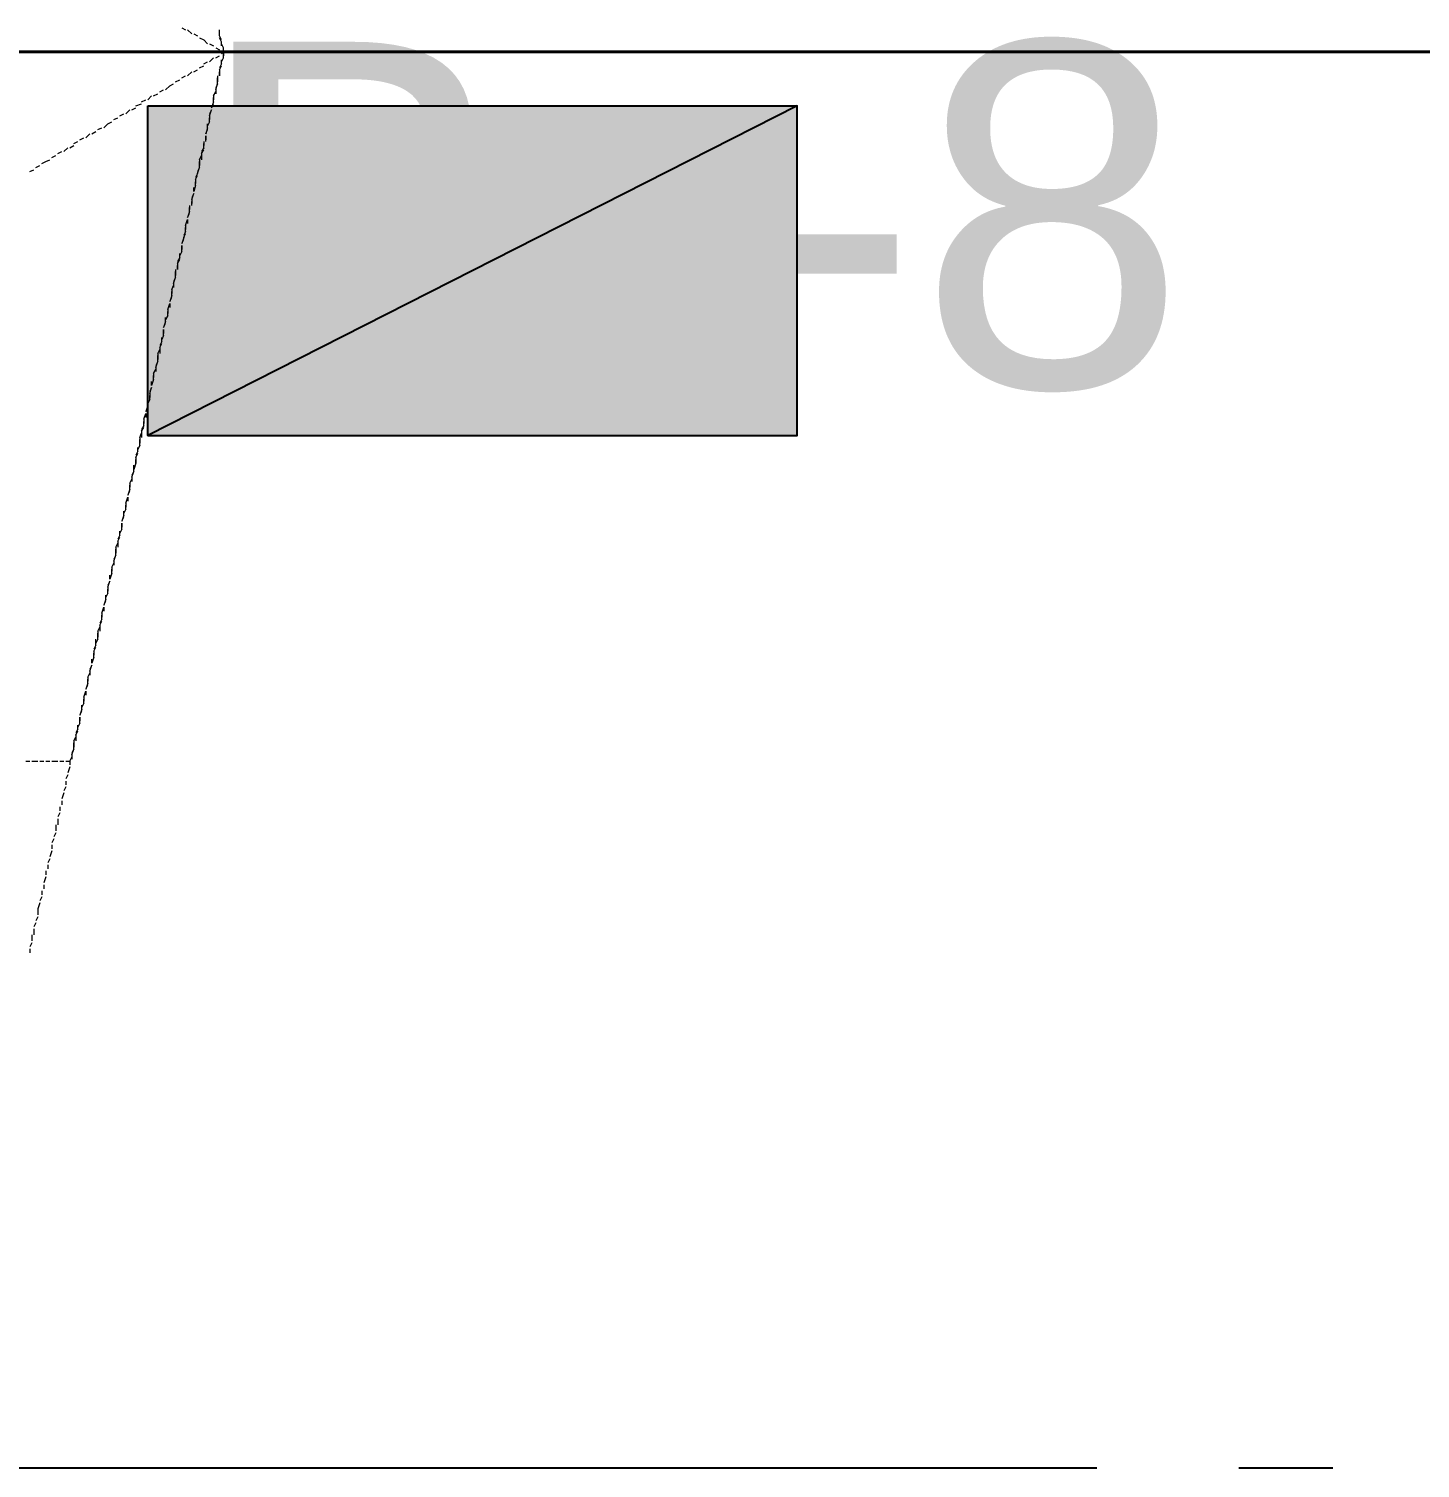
# Model space of a CAD drawing. Extents: x 8 to 21351, y 0 to 420.
# Drawn here: x 15882.77 to 15897.5, y 338.98 to 354.23 of the extents above; entities that cross this region are included whole.
import ezdxf

# ---------------------------------------------------------------- set-up
doc = ezdxf.new("R2010")
doc.units = 0
doc.styles.add('TEYPDFCAD_TEXT', font='arial.ttf')

msp = doc.modelspace()

# ---------------------------------------------------------------- hatches: boundary and pattern name
at = {"true_color": 0xffffff}
h = msp.add_hatch(color=0, dxfattribs=at)
h.paths.add_polyline_path([(15884.025, 353.42), (15890.904, 353.42), (15884.025, 349.927)])
h.paths.add_polyline_path([(15890.904, 353.42), (15884.025, 349.927), (15890.904, 349.927)])

# ---------------------------------------------------------------- linework, layer by layer
at = {"color": 7, "lineweight": 5}
for p, q in [((15884.385, 354.245), (15884.427, 354.224)), ((15884.448, 354.224), (15884.491, 354.182)), ((15884.512, 354.182), (15884.554, 354.161)), ((15884.575, 354.139), (15884.618, 354.118)), ((15884.787, 354.161), (15884.787, 354.224)), ((15884.787, 354.182), (15884.787, 354.224)), ((15884.808, 354.118), (15884.787, 354.161)), ((15884.808, 354.097), (15884.787, 354.139)), ((15882.818, 353.991), (15882.776, 353.991)), ((15882.903, 353.991), (15882.84, 353.991)), ((15882.967, 353.991), (15882.924, 353.991)), ((15883.03, 353.991), (15882.988, 353.991)), ((15883.115, 353.991), (15883.051, 353.991)), ((15883.178, 353.991), (15883.136, 353.991)), ((15883.242, 353.991), (15883.199, 353.991)), ((15883.326, 353.991), (15883.263, 353.991)), ((15883.39, 353.991), (15883.326, 353.991)), ((15883.453, 353.991), (15883.411, 353.991)), ((15883.517, 353.991), (15883.475, 353.991)), ((15883.602, 353.991), (15883.538, 353.991)), ((15883.665, 353.991), (15883.623, 353.991)), ((15883.729, 353.991), (15883.686, 353.991)), ((15883.813, 353.991), (15883.75, 353.991)), ((15883.877, 353.991), (15883.834, 353.991)), ((15883.94, 353.991), (15883.898, 353.991)), ((15884.025, 353.991), (15883.961, 353.991)), ((15884.088, 353.991), (15884.046, 353.991)), ((15884.152, 353.991), (15884.11, 353.991)), ((15884.215, 353.991), (15884.173, 353.991)), ((15884.3, 353.991), (15884.237, 353.991)), ((15884.364, 353.991), (15884.321, 353.991)), ((15884.427, 353.991), (15884.385, 353.991)), ((15884.512, 353.991), (15884.448, 353.991)), ((15884.575, 353.991), (15884.533, 353.991)), ((15884.639, 353.991), (15884.596, 353.991)), ((15884.618, 354.118), (15884.66, 354.076)), ((15884.723, 353.991), (15884.66, 353.991)), ((15884.681, 354.076), (15884.723, 354.055)), ((15884.745, 354.034), (15884.787, 354.012)), ((15884.787, 353.991), (15884.745, 353.991)), ((15884.808, 354.055), (15884.808, 354.097)), ((15884.829, 354.034), (15884.808, 354.076)), ((15884.808, 353.97), (15884.829, 353.991)), ((15884.808, 353.991), (15884.829, 353.991)), ((15884.829, 353.991), (15884.808, 353.991)), ((15884.829, 353.991), (15884.829, 354.034)), ((15884.829, 353.991), (15884.829, 354.012)), ((15884.829, 353.928), (15884.829, 353.991)), ((15884.829, 353.991), (15884.829, 353.949)), ((15884.575, 353.822), (15884.618, 353.843)), ((15884.618, 353.864), (15884.66, 353.885)), ((15884.681, 353.885), (15884.723, 353.928)), ((15884.745, 353.928), (15884.787, 353.949)), ((15884.808, 353.864), (15884.787, 353.822)), ((15884.787, 353.801), (15884.808, 353.843)), ((15884.808, 353.885), (15884.829, 353.928)), ((15884.808, 353.864), (15884.808, 353.907)), ((15884.321, 353.674), (15884.364, 353.695)), ((15884.385, 353.716), (15884.427, 353.737)), ((15884.448, 353.737), (15884.491, 353.78)), ((15884.512, 353.78), (15884.554, 353.801)), ((15884.766, 353.737), (15884.766, 353.674)), ((15884.766, 353.653), (15884.766, 353.716)), ((15884.787, 353.801), (15884.787, 353.737)), ((15884.787, 353.737), (15884.787, 353.78)), ((15884.025, 353.483), (15884.067, 353.526)), ((15884.088, 353.526), (15884.131, 353.547)), ((15884.152, 353.568), (15884.194, 353.589)), ((15884.215, 353.589), (15884.258, 353.632)), ((15884.258, 353.632), (15884.3, 353.653)), ((15884.723, 353.526), (15884.745, 353.568)), ((15884.723, 353.526), (15884.723, 353.483)), ((15884.745, 353.589), (15884.766, 353.653)), ((15884.766, 353.653), (15884.745, 353.61)), ((15884.745, 353.589), (15884.745, 353.547)), ((15883.792, 353.335), (15883.834, 353.377)), ((15883.856, 353.377), (15883.898, 353.399)), ((15883.898, 353.42), (15883.961, 353.441)), ((15883.961, 353.462), (15884.004, 353.483)), ((15884.681, 353.314), (15884.702, 353.377)), ((15884.702, 353.377), (15884.681, 353.335)), ((15884.723, 353.462), (15884.702, 353.399)), ((15884.702, 353.399), (15884.723, 353.441)), ((15884.723, 353.462), (15884.723, 353.505)), ((15883.559, 353.187), (15883.602, 353.229)), ((15883.602, 353.229), (15883.644, 353.25)), ((15883.665, 353.272), (15883.707, 353.293)), ((15883.729, 353.314), (15883.771, 353.335)), ((15884.681, 353.25), (15884.66, 353.208)), ((15884.66, 353.187), (15884.66, 353.229)), ((15884.681, 353.314), (15884.681, 353.272)), ((15884.681, 353.25), (15884.681, 353.293)), ((15883.305, 353.06), (15883.348, 353.081)), ((15883.369, 353.081), (15883.411, 353.123)), ((15883.432, 353.123), (15883.475, 353.145)), ((15883.496, 353.166), (15883.538, 353.187)), ((15884.66, 353.187), (15884.639, 353.123)), ((15884.639, 353.123), (15884.66, 353.166)), ((15884.639, 353.039), (15884.639, 353.102)), ((15884.639, 353.102), (15884.639, 353.06)), ((15883.072, 352.912), (15883.115, 352.933)), ((15883.136, 352.933), (15883.178, 352.975)), ((15883.199, 352.975), (15883.242, 352.997)), ((15883.242, 353.018), (15883.284, 353.039)), ((15884.618, 352.975), (15884.596, 352.933)), ((15884.596, 352.912), (15884.618, 352.954)), ((15884.596, 352.912), (15884.596, 352.848)), ((15884.618, 353.039), (15884.618, 352.997)), ((15884.618, 352.975), (15884.618, 353.018)), ((15882.84, 352.764), (15882.882, 352.785)), ((15882.903, 352.806), (15882.945, 352.827)), ((15882.945, 352.827), (15882.988, 352.848)), ((15883.009, 352.87), (15883.051, 352.891)), ((15884.554, 352.7), (15884.575, 352.764)), ((15884.575, 352.764), (15884.554, 352.721)), ((15884.575, 352.848), (15884.596, 352.891)), ((15884.575, 352.848), (15884.575, 352.785)), ((15884.575, 352.764), (15884.575, 352.827)), ((15882.776, 352.721), (15882.818, 352.742)), ((15884.554, 352.7), (15884.533, 352.658)), ((15884.533, 352.637), (15884.554, 352.679)), ((15884.533, 352.637), (15884.533, 352.594)), ((15884.533, 352.573), (15884.533, 352.615)), ((15884.491, 352.425), (15884.512, 352.488)), ((15884.512, 352.488), (15884.491, 352.446)), ((15884.533, 352.573), (15884.512, 352.51)), ((15884.512, 352.51), (15884.512, 352.552)), ((15884.469, 352.298), (15884.448, 352.235)), ((15884.469, 352.361), (15884.469, 352.319)), ((15884.469, 352.298), (15884.469, 352.34)), ((15884.491, 352.425), (15884.491, 352.383)), ((15884.491, 352.361), (15884.491, 352.404)), ((15884.427, 352.15), (15884.448, 352.213)), ((15884.427, 352.15), (15884.427, 352.108)), ((15884.448, 352.235), (15884.469, 352.277)), ((15884.448, 352.213), (15884.448, 352.171)), ((15884.406, 352.023), (15884.385, 351.959)), ((15884.385, 351.959), (15884.406, 352.002)), ((15884.427, 352.086), (15884.406, 352.044)), ((15884.406, 352.023), (15884.427, 352.065)), ((15884.427, 352.086), (15884.427, 352.129)), ((15884.385, 351.875), (15884.364, 351.832)), ((15884.364, 351.811), (15884.364, 351.853)), ((15884.385, 351.875), (15884.385, 351.938)), ((15884.385, 351.938), (15884.385, 351.896)), ((15884.321, 351.684), (15884.321, 351.621)), ((15884.364, 351.811), (15884.342, 351.769)), ((15884.342, 351.748), (15884.364, 351.79)), ((15884.342, 351.748), (15884.342, 351.684)), ((15884.342, 351.684), (15884.342, 351.726)), ((15884.3, 351.536), (15884.321, 351.599)), ((15884.321, 351.599), (15884.3, 351.557)), ((15884.3, 351.536), (15884.3, 351.494)), ((15884.321, 351.599), (15884.321, 351.663)), ((15884.279, 351.409), (15884.258, 351.346)), ((15884.258, 351.346), (15884.279, 351.388)), ((15884.279, 351.473), (15884.3, 351.515)), ((15884.279, 351.473), (15884.279, 351.43)), ((15884.279, 351.409), (15884.279, 351.451)), ((15884.237, 351.261), (15884.258, 351.324)), ((15884.237, 351.261), (15884.237, 351.218)), ((15884.237, 351.197), (15884.237, 351.24)), ((15884.258, 351.324), (15884.258, 351.282)), ((15884.215, 351.134), (15884.194, 351.07)), ((15884.194, 351.07), (15884.215, 351.113)), ((15884.237, 351.197), (15884.215, 351.155)), ((15884.215, 351.134), (15884.215, 351.176)), ((15884.173, 350.922), (15884.152, 350.88)), ((15884.194, 350.986), (15884.173, 350.943)), ((15884.173, 350.922), (15884.173, 350.964)), ((15884.194, 350.986), (15884.194, 351.049)), ((15884.194, 351.049), (15884.194, 351.007)), ((15884.131, 350.795), (15884.152, 350.837)), ((15884.131, 350.795), (15884.131, 350.732)), ((15884.131, 350.711), (15884.131, 350.774)), ((15884.152, 350.859), (15884.173, 350.901)), ((15884.152, 350.859), (15884.152, 350.795)), ((15884.088, 350.584), (15884.11, 350.626)), ((15884.11, 350.647), (15884.131, 350.711)), ((15884.131, 350.711), (15884.11, 350.668)), ((15884.11, 350.647), (15884.11, 350.605)), ((15884.088, 350.52), (15884.067, 350.456)), ((15884.067, 350.456), (15884.067, 350.499)), ((15884.088, 350.584), (15884.088, 350.541)), ((15884.088, 350.52), (15884.088, 350.562)), ((15884.046, 350.308), (15884.025, 350.266)), ((15884.046, 350.372), (15884.067, 350.435)), ((15884.067, 350.435), (15884.046, 350.393)), ((15884.046, 350.372), (15884.046, 350.329)), ((15884.046, 350.308), (15884.046, 350.351)), ((15883.983, 350.097), (15884.004, 350.16)), ((15884.025, 350.245), (15884.004, 350.181)), ((15884.004, 350.181), (15884.025, 350.224)), ((15884.004, 350.16), (15884.004, 350.118)), ((15884.025, 350.245), (15884.025, 350.287)), ((15883.983, 350.033), (15883.961, 349.991)), ((15883.961, 349.97), (15883.983, 350.012)), ((15883.983, 350.097), (15883.983, 350.054)), ((15883.983, 350.033), (15883.983, 350.075)), ((15883.94, 349.906), (15883.961, 349.949)), ((15883.94, 349.906), (15883.94, 349.843)), ((15883.94, 349.822), (15883.94, 349.885)), ((15883.961, 349.97), (15883.961, 349.906)), ((15883.919, 349.758), (15883.898, 349.716)), ((15883.898, 349.694), (15883.919, 349.737)), ((15883.94, 349.822), (15883.919, 349.779)), ((15883.919, 349.758), (15883.919, 349.8)), ((15883.856, 349.483), (15883.877, 349.546)), ((15883.877, 349.546), (15883.856, 349.504)), ((15883.898, 349.631), (15883.877, 349.567)), ((15883.877, 349.546), (15883.877, 349.61)), ((15883.898, 349.694), (15883.898, 349.631)), ((15883.898, 349.631), (15883.898, 349.673)), ((15883.834, 349.419), (15883.856, 349.462)), ((15883.834, 349.419), (15883.834, 349.377)), ((15883.834, 349.356), (15883.834, 349.398)), ((15883.856, 349.483), (15883.856, 349.44)), ((15883.792, 349.208), (15883.813, 349.271)), ((15883.834, 349.356), (15883.813, 349.292)), ((15883.813, 349.292), (15883.834, 349.335)), ((15883.813, 349.271), (15883.813, 349.229)), ((15883.792, 349.144), (15883.771, 349.102)), ((15883.771, 349.081), (15883.771, 349.123)), ((15883.792, 349.208), (15883.792, 349.165)), ((15883.792, 349.144), (15883.792, 349.187)), ((15883.771, 349.081), (15883.75, 349.017)), ((15883.75, 349.017), (15883.771, 349.06)), ((15883.75, 348.932), (15883.75, 348.996)), ((15883.75, 348.996), (15883.75, 348.954)), ((15883.686, 348.742), (15883.707, 348.784)), ((15883.729, 348.869), (15883.707, 348.827)), ((15883.707, 348.805), (15883.729, 348.848)), ((15883.707, 348.805), (15883.707, 348.742)), ((15883.75, 348.932), (15883.729, 348.89)), ((15883.729, 348.869), (15883.729, 348.911)), ((15883.665, 348.594), (15883.686, 348.657)), ((15883.686, 348.657), (15883.665, 348.615)), ((15883.686, 348.742), (15883.686, 348.678)), ((15883.686, 348.657), (15883.686, 348.721)), ((15883.644, 348.53), (15883.665, 348.573)), ((15883.644, 348.53), (15883.644, 348.488)), ((15883.644, 348.467), (15883.644, 348.509)), ((15883.665, 348.594), (15883.665, 348.551)), ((15883.602, 348.319), (15883.623, 348.382)), ((15883.623, 348.382), (15883.602, 348.34)), ((15883.644, 348.467), (15883.623, 348.403)), ((15883.623, 348.403), (15883.623, 348.446)), ((15883.58, 348.192), (15883.559, 348.128)), ((15883.602, 348.255), (15883.58, 348.213)), ((15883.58, 348.192), (15883.58, 348.234)), ((15883.602, 348.319), (15883.602, 348.276)), ((15883.602, 348.255), (15883.602, 348.298)), ((15883.538, 348.043), (15883.559, 348.107)), ((15883.538, 348.043), (15883.538, 348.001)), ((15883.538, 347.98), (15883.538, 348.022)), ((15883.559, 348.128), (15883.58, 348.17)), ((15883.559, 348.107), (15883.559, 348.065)), ((15883.496, 347.853), (15883.517, 347.895)), ((15883.538, 347.98), (15883.517, 347.938)), ((15883.517, 347.916), (15883.538, 347.959)), ((15883.517, 347.916), (15883.517, 347.853)), ((15883.475, 347.705), (15883.475, 347.768)), ((15883.496, 347.768), (15883.475, 347.726)), ((15883.496, 347.853), (15883.496, 347.789)), ((15883.496, 347.768), (15883.496, 347.832)), ((15883.453, 347.578), (15883.432, 347.514)), ((15883.475, 347.705), (15883.453, 347.663)), ((15883.453, 347.641), (15883.475, 347.684)), ((15883.453, 347.641), (15883.453, 347.599)), ((15883.453, 347.578), (15883.453, 347.62)), ((15883.39, 347.366), (15883.411, 347.408)), ((15883.411, 347.43), (15883.432, 347.493)), ((15883.432, 347.493), (15883.411, 347.451)), ((15883.411, 347.43), (15883.411, 347.387)), ((15883.432, 347.514), (15883.432, 347.557)), ((15883.39, 347.303), (15883.369, 347.239)), ((15883.369, 347.239), (15883.39, 347.281)), ((15883.39, 347.366), (15883.39, 347.324)), ((15883.39, 347.303), (15883.39, 347.345)), ((15883.348, 347.154), (15883.369, 347.218)), ((15883.348, 347.154), (15883.348, 347.112)), ((15883.348, 347.091), (15883.348, 347.133)), ((15883.369, 347.218), (15883.369, 347.176)), ((15883.326, 347.027), (15883.305, 346.964)), ((15883.305, 346.964), (15883.326, 347.006)), ((15883.348, 347.091), (15883.326, 347.049)), ((15883.326, 347.027), (15883.326, 347.07)), ((15883.284, 346.816), (15883.263, 346.774)), ((15883.305, 346.879), (15883.284, 346.837)), ((15883.284, 346.816), (15883.284, 346.858)), ((15883.305, 346.879), (15883.305, 346.943)), ((15883.305, 346.943), (15883.305, 346.901)), ((15883.242, 346.689), (15883.263, 346.731)), ((15883.242, 346.689), (15883.242, 346.625)), ((15883.242, 346.604), (15883.242, 346.668)), ((15883.263, 346.752), (15883.284, 346.795)), ((15883.263, 346.752), (15883.263, 346.689)), ((15883.199, 346.477), (15883.221, 346.519)), ((15883.221, 346.541), (15883.242, 346.604)), ((15883.242, 346.604), (15883.221, 346.562)), ((15883.221, 346.541), (15883.221, 346.498)), ((15882.734, 346.477), (15882.776, 346.477)), ((15882.797, 346.477), (15882.861, 346.477)), ((15882.882, 346.477), (15882.924, 346.477)), ((15882.945, 346.477), (15882.988, 346.477)), ((15883.009, 346.477), (15883.072, 346.477)), ((15883.094, 346.477), (15883.136, 346.477)), ((15883.157, 346.477), (15883.199, 346.477)), ((15883.199, 346.414), (15883.178, 346.35)), ((15883.199, 346.477), (15883.199, 346.435)), ((15883.157, 346.202), (15883.136, 346.16)), ((15883.178, 346.329), (15883.157, 346.287)), ((15883.157, 346.265), (15883.157, 346.223)), ((15883.136, 346.139), (15883.115, 346.075)), ((15883.115, 346.054), (15883.115, 346.012)), ((15883.094, 345.927), (15883.072, 345.884)), ((15883.094, 345.99), (15883.094, 345.948)), ((15883.051, 345.8), (15883.051, 345.736)), ((15883.072, 345.863), (15883.072, 345.8)), ((15883.03, 345.652), (15883.009, 345.609)), ((15883.009, 345.588), (15883.009, 345.546)), ((15883.051, 345.715), (15883.03, 345.673)), ((15882.988, 345.44), (15882.967, 345.398)), ((15883.009, 345.525), (15882.988, 345.461)), ((15882.945, 345.313), (15882.945, 345.271)), ((15882.967, 345.377), (15882.967, 345.334)), ((15882.945, 345.25), (15882.924, 345.186)), ((15882.924, 345.165), (15882.924, 345.122)), ((15882.882, 344.974), (15882.861, 344.911)), ((15882.903, 345.038), (15882.882, 344.995)), ((15882.903, 345.101), (15882.903, 345.059)), ((15882.861, 344.826), (15882.84, 344.784)), ((15882.861, 344.911), (15882.861, 344.847)), ((15882.84, 344.763), (15882.818, 344.72)), ((15882.818, 344.699), (15882.818, 344.636)), ((15882.797, 344.551), (15882.776, 344.509)), ((15882.797, 344.636), (15882.797, 344.572)), ((15882.776, 344.488), (15882.776, 344.445))]:
    msp.add_line(p, q, dxfattribs=at)
at = {"color": 7, "lineweight": 40}
msp.add_line((15901.339, 353.991), (15873.823, 353.991), dxfattribs=at)
at = {"color": 0, "lineweight": 0, "true_color": 0xffffff}
msp.add_line((15884.025, 349.927), (15890.904, 349.927), dxfattribs=at)
at = {"color": 7, "lineweight": 25}
for p, q in [((15894.079, 338.984), (15874.077, 338.984)), ((15896.577, 338.984), (15895.582, 338.984))]:
    msp.add_line(p, q, dxfattribs=at)
at = {"color": 0, "true_color": 0xffffff}
for points in [[(15884.025, 353.42), (15890.904, 353.42), (15884.025, 349.927)], [(15890.904, 353.42), (15884.025, 349.927), (15890.904, 349.927)]]:
    msp.add_lwpolyline(points, close=True, dxfattribs=at)

# ---------------------------------------------------------------- texts
at = {"color": 7, "style": 'TEYPDFCAD_TEXT'}
msp.add_text('Вс-8', height=3.6618, dxfattribs=at).set_placement((15884.512, 350.435))

doc.saveas('drawing.dxf')
